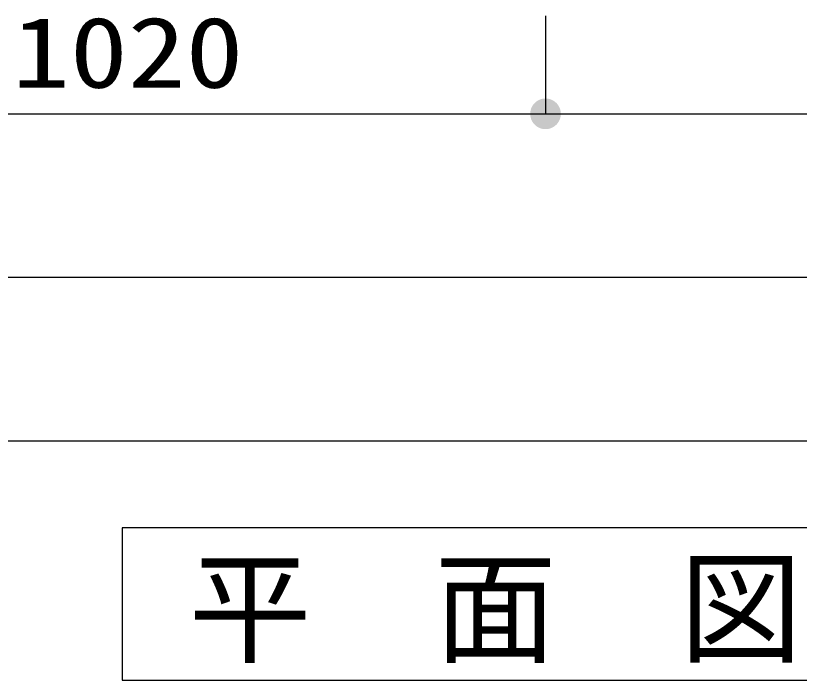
# Model space of a CAD drawing. Units: millimetres, scale not verified. Extents: x -24028 to 8910, y -6308 to 6308.
# Drawn here: x -5475 to -4517, y -1260 to -447 of the extents above; entities that cross this region are included whole.
import ezdxf
from ezdxf.enums import TextEntityAlignment as Align

# ---------------------------------------------------------------- set-up
doc = ezdxf.new("R2010")
doc.units = ezdxf.units.MM
doc.header["$LTSCALE"] = 30
doc.layers.add('0-C_機器', color=2, linetype='Continuous', lineweight=25)
doc.layers.add('0-E_00クル-フ-6寸法', color=132, linetype='Continuous', lineweight=25)
doc.styles.add('ＭＳ ゴシック', font='')
doc.styles.get('ＭＳ ゴシック').set_extended_font_data('MS Gothic')

msp = doc.modelspace()

# ---------------------------------------------------------------- linework, layer by layer
at = {"layer": '0-C_機器', "color": 3}
msp.add_lwpolyline([(-3315.38, -1259.65), (-3315.38, -1073.35), (-5344.71, -1073.35), (-5344.71, -1259.65)], close=True, dxfattribs=at)
at = {"layer": '0-E_00クル-フ-6寸法', "color": 4}
for p, q in [((-4827.24, -447.14), (-4827.24, -567.14)), ((-4827.24, -447.14), (-4827.24, -567.14)), ((-5847.24, -567.14), (-4827.24, -567.14)), ((-4827.24, -567.14), (-3887.24, -567.14)), ((-2877.24, -767.14), (-5847.24, -767.14)), ((-2817.24, -967.14), (-5907.24, -967.14))]:
    msp.add_line(p, q, dxfattribs=at)
at = {"layer": '0-E_00クル-フ-6寸法'}
for points in [[(-4827.24, -567.14), (-4842.41, -556.12), (-4840.91, -554.3)], [(-4827.24, -567.14), (-4842.41, -556.12), (-4840.91, -554.3)], [(-4827.24, -567.14), (-4840.91, -554.3), (-4839.19, -552.69)], [(-4827.24, -567.14), (-4840.91, -554.3), (-4839.19, -552.69)], [(-4827.24, -567.14), (-4839.19, -552.69), (-4837.29, -551.31)], [(-4827.24, -567.14), (-4839.19, -552.69), (-4837.29, -551.31)], [(-4827.24, -567.14), (-4837.29, -551.31), (-4835.22, -550.17)], [(-4827.24, -567.14), (-4837.29, -551.31), (-4835.22, -550.17)], [(-4827.24, -567.14), (-4835.22, -550.17), (-4833.03, -549.3)], [(-4827.24, -567.14), (-4835.22, -550.17), (-4833.03, -549.3)], [(-4827.24, -567.14), (-4833.03, -549.3), (-4830.75, -548.72)], [(-4827.24, -567.14), (-4833.03, -549.3), (-4830.75, -548.72)], [(-4827.24, -567.14), (-4830.75, -548.72), (-4828.42, -548.42)], [(-4827.24, -567.14), (-4830.75, -548.72), (-4828.42, -548.42)], [(-4827.24, -567.14), (-4828.42, -548.42), (-4826.06, -548.42)], [(-4827.24, -567.14), (-4828.42, -548.42), (-4826.06, -548.42)], [(-4827.24, -567.14), (-4826.06, -548.42), (-4823.73, -548.72)], [(-4827.24, -567.14), (-4826.06, -548.42), (-4823.73, -548.72)], [(-4827.24, -567.14), (-4823.73, -548.72), (-4821.45, -549.3)], [(-4827.24, -567.14), (-4823.73, -548.72), (-4821.45, -549.3)], [(-4827.24, -567.14), (-4821.45, -549.3), (-4819.26, -550.17)], [(-4827.24, -567.14), (-4821.45, -549.3), (-4819.26, -550.17)], [(-4827.24, -567.14), (-4819.26, -550.17), (-4817.19, -551.31)], [(-4827.24, -567.14), (-4819.26, -550.17), (-4817.19, -551.31)], [(-4827.24, -567.14), (-4817.19, -551.31), (-4815.29, -552.69)], [(-4827.24, -567.14), (-4817.19, -551.31), (-4815.29, -552.69)], [(-4827.24, -567.14), (-4815.29, -552.69), (-4813.57, -554.3)], [(-4827.24, -567.14), (-4815.29, -552.69), (-4813.57, -554.3)], [(-4827.24, -567.14), (-4813.57, -554.3), (-4812.07, -556.12)], [(-4827.24, -567.14), (-4813.57, -554.3), (-4812.07, -556.12)], [(-4827.24, -567.14), (-4845.99, -567.14), (-4845.84, -564.79)], [(-4827.24, -567.14), (-4845.99, -567.14), (-4845.84, -564.79)], [(-4827.24, -567.14), (-4845.84, -564.79), (-4845.4, -562.47)], [(-4827.24, -567.14), (-4845.84, -564.79), (-4845.4, -562.47)], [(-4827.24, -567.14), (-4845.4, -562.47), (-4844.67, -560.23)], [(-4827.24, -567.14), (-4845.4, -562.47), (-4844.67, -560.23)], [(-4827.24, -567.14), (-4844.67, -560.23), (-4843.67, -558.1)], [(-4827.24, -567.14), (-4844.67, -560.23), (-4843.67, -558.1)], [(-4827.24, -567.14), (-4843.67, -558.1), (-4842.41, -556.12)], [(-4827.24, -567.14), (-4843.67, -558.1), (-4842.41, -556.12)], [(-4827.24, -567.14), (-4812.07, -556.12), (-4810.81, -558.1)], [(-4827.24, -567.14), (-4812.07, -556.12), (-4810.81, -558.1)], [(-4827.24, -567.14), (-4810.81, -558.1), (-4809.81, -560.23)], [(-4827.24, -567.14), (-4810.81, -558.1), (-4809.81, -560.23)], [(-4827.24, -567.14), (-4809.81, -560.23), (-4809.08, -562.47)], [(-4827.24, -567.14), (-4809.81, -560.23), (-4809.08, -562.47)], [(-4827.24, -567.14), (-4809.08, -562.47), (-4808.64, -564.79)], [(-4827.24, -567.14), (-4809.08, -562.47), (-4808.64, -564.79)], [(-4827.24, -567.14), (-4808.64, -564.79), (-4808.49, -567.14)], [(-4827.24, -567.14), (-4808.64, -564.79), (-4808.49, -567.14)], [(-4827.24, -567.14), (-4845.84, -569.49), (-4845.99, -567.14)], [(-4827.24, -567.14), (-4845.84, -569.49), (-4845.99, -567.14)], [(-4827.24, -567.14), (-4845.4, -571.8), (-4845.84, -569.49)], [(-4827.24, -567.14), (-4845.4, -571.8), (-4845.84, -569.49)], [(-4827.24, -567.14), (-4844.67, -574.04), (-4845.4, -571.8)], [(-4827.24, -567.14), (-4844.67, -574.04), (-4845.4, -571.8)], [(-4827.24, -567.14), (-4843.67, -576.17), (-4844.67, -574.04)], [(-4827.24, -567.14), (-4843.67, -576.17), (-4844.67, -574.04)], [(-4827.24, -567.14), (-4842.41, -578.16), (-4843.67, -576.17)], [(-4827.24, -567.14), (-4842.41, -578.16), (-4843.67, -576.17)], [(-4827.24, -567.14), (-4840.91, -579.97), (-4842.41, -578.16)], [(-4827.24, -567.14), (-4840.91, -579.97), (-4842.41, -578.16)], [(-4827.24, -567.14), (-4839.19, -581.58), (-4840.91, -579.97)], [(-4827.24, -567.14), (-4839.19, -581.58), (-4840.91, -579.97)], [(-4827.24, -567.14), (-4837.29, -582.97), (-4839.19, -581.58)], [(-4827.24, -567.14), (-4837.29, -582.97), (-4839.19, -581.58)], [(-4827.24, -567.14), (-4835.22, -584.1), (-4837.29, -582.97)], [(-4827.24, -567.14), (-4835.22, -584.1), (-4837.29, -582.97)], [(-4827.24, -567.14), (-4833.03, -584.97), (-4835.22, -584.1)], [(-4827.24, -567.14), (-4833.03, -584.97), (-4835.22, -584.1)], [(-4827.24, -567.14), (-4830.75, -585.55), (-4833.03, -584.97)], [(-4827.24, -567.14), (-4830.75, -585.55), (-4833.03, -584.97)], [(-4827.24, -567.14), (-4828.42, -585.85), (-4830.75, -585.55)], [(-4827.24, -567.14), (-4828.42, -585.85), (-4830.75, -585.55)], [(-4827.24, -567.14), (-4826.06, -585.85), (-4828.42, -585.85)], [(-4827.24, -567.14), (-4826.06, -585.85), (-4828.42, -585.85)], [(-4827.24, -567.14), (-4823.73, -585.55), (-4826.06, -585.85)], [(-4827.24, -567.14), (-4821.45, -584.97), (-4823.73, -585.55)], [(-4827.24, -567.14), (-4819.26, -584.1), (-4821.45, -584.97)], [(-4827.24, -567.14), (-4817.19, -582.97), (-4819.26, -584.1)], [(-4827.24, -567.14), (-4815.29, -581.58), (-4817.19, -582.97)], [(-4827.24, -567.14), (-4813.57, -579.97), (-4815.29, -581.58)], [(-4827.24, -567.14), (-4812.07, -578.16), (-4813.57, -579.97)], [(-4827.24, -567.14), (-4810.81, -576.17), (-4812.07, -578.16)], [(-4827.24, -567.14), (-4809.81, -574.04), (-4810.81, -576.17)], [(-4827.24, -567.14), (-4809.08, -571.8), (-4809.81, -574.04)], [(-4827.24, -567.14), (-4808.64, -569.49), (-4809.08, -571.8)], [(-4827.24, -567.14), (-4808.49, -567.14), (-4808.64, -569.49)], [(-4827.24, -567.14), (-4823.73, -585.55), (-4826.06, -585.85)], [(-4827.24, -567.14), (-4821.45, -584.97), (-4823.73, -585.55)], [(-4827.24, -567.14), (-4819.26, -584.1), (-4821.45, -584.97)], [(-4827.24, -567.14), (-4817.19, -582.97), (-4819.26, -584.1)], [(-4827.24, -567.14), (-4815.29, -581.58), (-4817.19, -582.97)], [(-4827.24, -567.14), (-4813.57, -579.97), (-4815.29, -581.58)], [(-4827.24, -567.14), (-4812.07, -578.16), (-4813.57, -579.97)], [(-4827.24, -567.14), (-4810.81, -576.17), (-4812.07, -578.16)], [(-4827.24, -567.14), (-4809.81, -574.04), (-4810.81, -576.17)], [(-4827.24, -567.14), (-4809.08, -571.8), (-4809.81, -574.04)], [(-4827.24, -567.14), (-4808.64, -569.49), (-4809.08, -571.8)], [(-4827.24, -567.14), (-4808.49, -567.14), (-4808.64, -569.49)]]:
    msp.add_solid(points, dxfattribs=at)

# ---------------------------------------------------------------- texts
at = {"layer": '0-C_機器', "color": 4, "style": 'ＭＳ ゴシック'}
msp.add_text('平\u3000面\u3000図', height=110, dxfattribs=at).set_placement((-5263.46, -1259.62), align=Align.BOTTOM_LEFT)
at = {"layer": '0-E_00クル-フ-6寸法', "color": 3, "style": 'ＭＳ ゴシック', "width": 1.2}
msp.add_text('1020', height=86.66, dxfattribs=at).set_placement((-5479.53, -561.29), align=Align.BOTTOM_LEFT)

doc.saveas('drawing.dxf')
